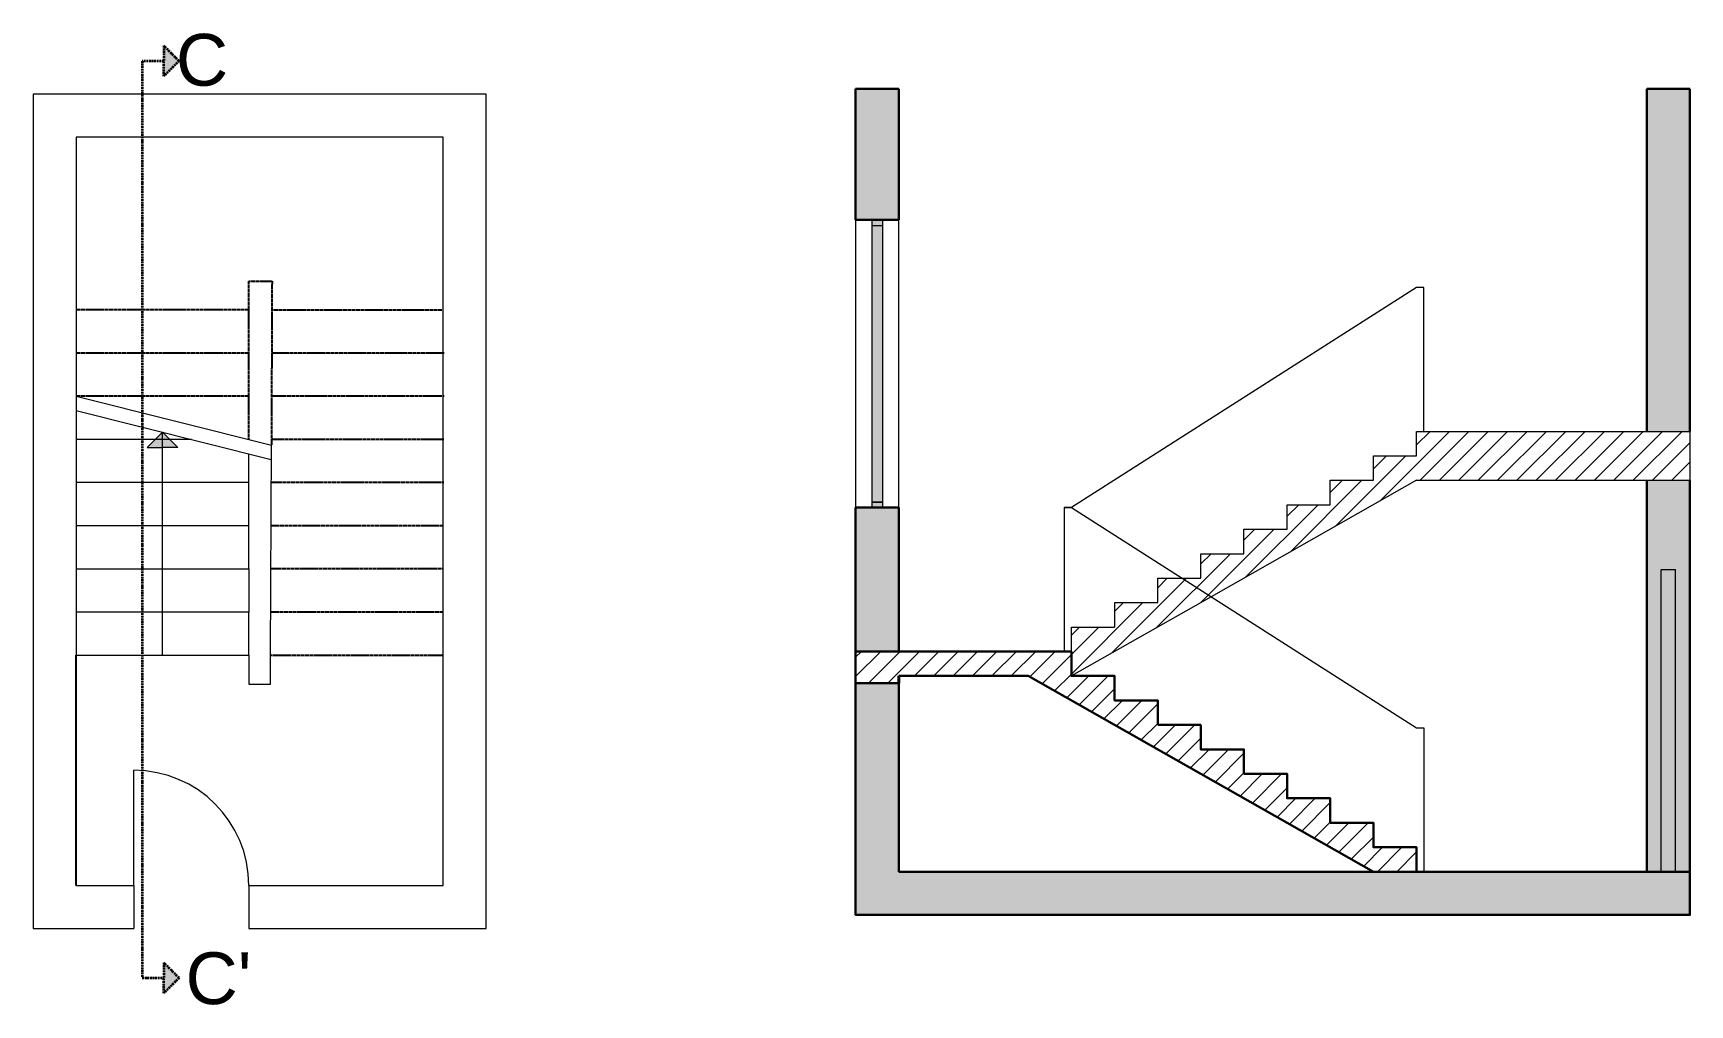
# Model space of a CAD drawing. Header units: millimetres. Extents: x -3181 to 118444, y -2683 to 27005.
# Drawn here: x 106926 to 118444, y -932 to 5821 of the extents above.
import ezdxf

# ---------------------------------------------------------------- set-up
doc = ezdxf.new("R2010")
doc.units = ezdxf.units.MM
doc.linetypes.add('ACAD_ISO02W100', pattern=[15, 12, -3])
doc.linetypes.add('ACAD_ISO10W100', pattern=[18, 12, -3, 0, -3])
doc.layers.get('0').update_dxf_attribs({"lineweight": 9})
for name, color, linetype in [('da cancellare', 7, 'Continuous'), ('porte', 42, 'Continuous'), ('solid', 9, 'Continuous'), ('tratteggiate', 7, 'ACAD_ISO02W100'), ('vetro', 140, 'Continuous')]:
    doc.layers.add(name, color=color, linetype=linetype)
for name, color, linetype, lineweight in [('linee di sezione', 201, 'ACAD_ISO10W100', 35), ('muri grandi', 7, 'Continuous', 40), ('muri medi 50', 7, 'Continuous', 30)]:
    doc.layers.add(name, color=color, linetype=linetype, lineweight=lineweight)
doc.styles.get("Standard").update_dxf_attribs({"font": 'arial.ttf'})
pattern_1 = [(45, (73470.67, -12500.22), (-67.35192, 67.35192), [])]

msp = doc.modelspace()

# ---------------------------------------------------------------- hatches: boundary and pattern name
h = msp.add_hatch(color=256)
h.dxf.hatch_style = 1
h.paths.add_polyline_path([(107825.855, 3047.716), (107719.789, 2941.65), (107825.855, 2941.65), (107931.921, 2941.65)])
edge = h.paths.add_edge_path()
edge.add_line((107825.855, 1497.716), (107825.855, 3047.716))
h = msp.add_hatch()
h.set_pattern_fill('ANSI31', color=256, scale=30)
h.set_pattern_definition(pattern_1)
h.paths.add_polyline_path([(118444.142, 3053.391), (116544.142, 3053.391), (116544.142, 2883.391), (116244.142, 2883.391), (116244.142, 2713.391), (115944.142, 2713.391), (115944.142, 2543.391), (115644.142, 2543.391), (115644.142, 2373.391), (115344.142, 2373.391), (115344.142, 2203.391), (115044.142, 2203.391), (115044.142, 2033.391), (114912.769, 2033.391), (115115.768, 1903.979), (116544.142, 2713.391), (118444.142, 2713.391)])
h.paths.add_polyline_path([(115115.768, 1903.979), (114912.769, 2033.391), (114744.142, 2033.391), (114744.142, 1863.391), (114444.142, 1863.391), (114444.142, 1693.391), (114144.142, 1693.391), (114144.142, 1523.391), (114144.142, 1353.391)])
h = msp.add_hatch()
h.set_pattern_fill('ANSI31', color=256, scale=30)
h.set_pattern_definition(pattern_1)
h.paths.add_polyline_path([(114144.142, 1523.391), (112644.142, 1523.391), (112644.142, 1303.391), (112944.142, 1303.391), (112944.142, 1353.391), (113844.142, 1353.391), (116244.142, -6.609), (116544.142, -6.609), (116544.142, 163.391), (116244.142, 163.391), (116244.142, 333.391), (115944.142, 333.391), (115944.142, 503.391), (115644.142, 503.391), (115644.142, 673.391), (115344.142, 673.391), (115344.142, 843.391), (115044.142, 843.391), (115044.142, 1013.391), (114744.142, 1013.391), (114744.142, 1183.391), (114444.142, 1183.391), (114444.142, 1353.391), (114144.142, 1353.391)])
at = {"layer": 'linee di sezione'}
h = msp.add_hatch(color=256, dxfattribs=at)
h.dxf.hatch_style = 1
h.paths.add_polyline_path([(107940.371, 5627.288), (107834.305, 5733.354), (107834.305, 5627.288), (107834.305, 5521.222)])
h = msp.add_hatch(color=256, dxfattribs=at)
h.dxf.hatch_style = 1
h.paths.add_polyline_path([(107940.371, -745.376), (107834.305, -639.31), (107834.305, -745.376), (107834.305, -851.442)])
at = {"layer": 'porte'}
h = msp.add_hatch(color=256, dxfattribs=at)
h.dxf.hatch_style = 1
h.paths.add_polyline_path([(112756.027, 4523.391), (112756.027, 4485.276), (112832.256, 4485.276), (112832.256, 4523.391)])
h.paths.add_polyline_path([(112832.256, 2523.391), (112832.256, 2561.505), (112756.027, 2561.505), (112756.027, 2523.391)])
h = msp.add_hatch(color=256, dxfattribs=at)
h.dxf.hatch_style = 1
h.paths.add_polyline_path([(118344.142, 2093.391), (118244.142, 2093.391), (118244.142, -6.609), (118344.142, -6.609)])
at = {"layer": 'solid'}
h = msp.add_hatch(color=256, dxfattribs=at)
h.dxf.hatch_style = 1
h.paths.add_polyline_path([(118444.142, 5433.391), (118144.142, 5433.391), (118144.142, 3053.391), (118444.142, 3053.391)])
h.paths.add_polyline_path([(112944.142, 5433.391), (112644.142, 5433.391), (112644.142, 4523.391), (112944.142, 4523.391)])
h.paths.add_polyline_path([(112944.142, 2523.391), (112644.142, 2523.391), (112644.142, 1523.391), (112944.142, 1523.391)])
h.paths.add_polyline_path([(112944.142, 1303.391), (112644.142, 1303.391), (112644.142, -6.609), (112644.142, -306.609), (118444.142, -306.609), (118444.142, -6.609), (118144.142, -6.609), (116544.142, -6.609), (116244.142, -6.609), (112944.142, -6.609)])
h.paths.add_polyline_path([(118444.142, 2713.391), (118144.142, 2713.391), (118144.142, -6.609), (118244.142, -6.609), (118244.142, 2093.391), (118344.142, 2093.391), (118344.142, -6.609), (118444.142, -6.609)])
at = {"layer": 'vetro'}
h = msp.add_hatch(color=256, dxfattribs=at)
h.dxf.hatch_style = 1
h.paths.add_polyline_path([(112832.256, 4485.276), (112756.027, 4485.276), (112756.027, 2561.505), (112832.256, 2561.505)])

# ---------------------------------------------------------------- linework, layer by layer
for p, q in [((107225.855, 5097.716), (107225.855, -102.284)), ((109775.855, 5097.716), (107225.855, 5097.716)), ((109775.855, -102.284), (109775.855, 5097.716)), ((108576.249, 1497.716), (108582.087, 2958.658)), ((108425.855, 2697.716), (107225.855, 2697.716)), ((108425.855, 2397.716), (108425.855, 2697.716)), ((108425.855, 2397.716), (107225.855, 2397.716)), ((108425.855, 2097.716), (108425.855, 2397.716)), ((107225.855, 2097.716), (108425.855, 2097.716)), ((108425.855, 2097.716), (108425.855, 1797.716)), ((108425.855, 1797.716), (107225.855, 1797.716)), ((108425.855, 1497.716), (108425.855, 1797.716)), ((107225.855, 1497.716), (108425.855, 1497.716)), ((108425.855, 1497.716), (108425.855, 1297.716)), ((108575.855, 1297.716), (108576.249, 1497.716)), ((108425.855, 1297.716), (108575.855, 1297.716)), ((107625.855, -102.284), (107625.855, 697.716)), ((107225.855, -102.284), (107625.855, -102.284)), ((107625.855, -102.284), (107625.855, -402.284)), ((108425.855, -102.284), (108425.855, -402.284)), ((108425.855, -102.284), (109775.855, -102.284))]:
    msp.add_line(p, q)
for points in [[(108425.855, -402.284), (110075.855, -402.284), (110075.855, 5397.716), (106925.855, 5397.716), (106925.855, -402.284), (107625.855, -402.284)], [(112644.142, 4523.391), (112644.142, 2523.391)], [(112756.027, 4523.391), (112756.027, 4485.276), (112832.256, 4485.276), (112832.256, 4523.391)], [(112944.142, 2523.391), (112944.142, 4523.391)], [(112756.027, 4485.276), (112756.027, 2561.505)], [(112832.256, 2561.505), (112832.256, 4485.276)], [(116594.142, 4053.391), (116544.142, 4053.391), (114144.142, 2523.391)], [(116594.142, 3053.391), (116594.142, 4053.391)], [(107225.855, 3297.716), (108582.087, 2958.658)], [(107225.855, 3197.716), (108581.688, 2858.758)], [(108025.855, 2997.716), (107225.855, 2997.716)], [(107825.855, 3047.716), (107719.789, 2941.65), (107825.855, 2941.65)], [(107825.855, 1497.716), (107825.855, 3047.716)], [(107825.855, 3047.716), (107931.921, 2941.65), (107825.855, 2941.65)], [(116544.142, 2883.391), (116544.142, 3053.391), (118444.142, 3053.391)], [(118444.142, 3053.391), (118444.142, 2713.391)], [(108425.855, 2697.716), (108425.855, 2897.716)], [(116244.142, 2713.391), (116244.142, 2883.391), (116544.142, 2883.391)], [(114744.142, 2033.391), (115044.142, 2033.391), (115044.142, 2203.391), (115344.142, 2203.391), (115344.142, 2373.391), (115644.142, 2373.391), (115644.142, 2543.391), (115944.142, 2543.391), (115944.142, 2713.391), (116244.142, 2713.391)], [(116544.142, 2713.391), (115115.768, 1903.979)], [(116544.142, 2713.391), (118444.142, 2713.391)], [(112832.256, 2523.391), (112832.256, 2561.505), (112756.027, 2561.505), (112756.027, 2523.391)], [(112756.027, 2561.505), (112832.256, 2561.505)], [(114144.142, 2523.391), (114094.142, 2523.391), (114094.142, 1523.391)], [(114094.142, 2523.391), (114144.142, 2523.391), (116544.142, 993.391)], [(118244.142, -6.609), (118244.142, 2093.391)], [(118244.142, 2093.391), (118344.142, 2093.391)], [(118344.142, -6.609), (118344.142, 2093.391)], [(114744.142, 1863.391), (114744.142, 2033.391)], [(115115.768, 1903.979), (114144.142, 1353.391)], [(114444.142, 1863.391), (114744.142, 1863.391)], [(114444.142, 1863.391), (114444.142, 1693.391)], [(114144.142, 1523.391), (114144.142, 1693.391), (114444.142, 1693.391)], [(116544.142, 993.391), (116594.142, 993.391), (116594.142, -6.609)], [(118244.142, -6.609), (118344.142, -6.609)]]:
    msp.add_lwpolyline(points)
msp.add_arc((107625.855, -102.284), 800, 0, 90)
at = {"layer": 'da cancellare'}
msp.add_line((107225.855, -102.284), (107225.855, 1497.716), dxfattribs=at)
at = {"layer": 'linee di sezione'}
for points in [[(107940.371, 5627.288), (107834.305, 5733.354), (107834.305, 5627.288)], [(107834.305, 5627.288), (107684.305, 5627.288), (107684.305, -745.376), (107834.305, -745.376)], [(107940.371, 5627.288), (107834.305, 5521.222), (107834.305, 5627.288)], [(107940.371, -745.376), (107834.305, -639.31), (107834.305, -745.376)], [(107940.371, -745.376), (107834.305, -851.442), (107834.305, -745.376)]]:
    msp.add_lwpolyline(points, dxfattribs=at)
at = {"layer": 'muri grandi'}
msp.add_lwpolyline([(112944.142, 1303.391), (112944.142, 1353.391)], dxfattribs=at)
at = {"layer": 'muri medi 50'}
for points in [[(112644.142, 5433.391), (112644.142, 4523.391)], [(112644.142, 5433.391), (112944.142, 5433.391)], [(112944.142, 4523.391), (112944.142, 5433.391)], [(118144.142, 3053.391), (118144.142, 5433.391)], [(118144.142, 5433.391), (118444.142, 5433.391)], [(118444.142, 5433.391), (118444.142, 3053.391)], [(112944.142, 4523.391), (112644.142, 4523.391)], [(118144.142, -6.609), (118144.142, 2713.391)], [(118444.142, 2713.391), (118444.142, -6.609)], [(112644.142, 2523.391), (112644.142, 1523.391)], [(112944.142, 2523.391), (112644.142, 2523.391)], [(112944.142, 1523.391), (112944.142, 2523.391)], [(112644.142, 1523.391), (112644.142, 1303.391)], [(114744.142, 1013.391), (114744.142, 1183.391), (114444.142, 1183.391), (114444.142, 1353.391), (114144.142, 1353.391), (114144.142, 1523.391), (112644.142, 1523.391)], [(112644.142, 1303.391), (112644.142, -6.609)], [(112944.142, 1303.391), (112644.142, 1303.391)], [(112944.142, 1353.391), (113844.142, 1353.391)], [(112944.142, -6.609), (112944.142, 1303.391)], [(116244.142, -6.609), (113844.142, 1353.391)], [(115044.142, 1013.391), (114744.142, 1013.391)], [(116544.142, -6.609), (116544.142, 163.391), (116244.142, 163.391), (116244.142, 333.391), (115944.142, 333.391), (115944.142, 503.391), (115644.142, 503.391), (115644.142, 673.391), (115344.142, 673.391), (115344.142, 843.391), (115044.142, 843.391), (115044.142, 1013.391)], [(112644.142, -6.609), (112644.142, -306.609), (118444.142, -306.609), (118444.142, -6.609)], [(112944.142, -6.609), (116244.142, -6.609)], [(116244.142, -6.609), (116544.142, -6.609)], [(116544.142, -6.609), (118444.142, -6.609)], [(118444.142, -6.609), (118144.142, -6.609)]]:
    msp.add_lwpolyline(points, dxfattribs=at)
at = {"layer": 'porte'}
msp.add_lwpolyline([(112756.027, 2523.391), (112832.256, 2523.391)], dxfattribs=at)
at = {"layer": 'tratteggiate'}
for points in [[(108425.855, 2997.716), (108425.855, 4097.716), (108586.639, 4097.716), (108582.087, 2958.658)], [(108425.855, 3897.716), (107225.855, 3897.716)], [(108585.839, 3897.716), (109775.855, 3897.716)], [(108425.855, 3597.716), (107225.855, 3597.716)], [(109784.641, 3597.716), (108584.641, 3597.716)], [(108425.855, 3297.716), (107225.855, 3297.716)], [(109783.442, 3297.716), (108583.442, 3297.716)], [(109782.243, 2997.716), (108582.243, 2997.716)], [(109781.044, 2697.716), (108581.044, 2697.716)], [(109779.845, 2397.716), (108579.845, 2397.716)], [(109778.646, 2097.716), (108578.646, 2097.716)], [(109777.448, 1797.716), (108577.448, 1797.716)], [(108576.249, 1497.716), (109775.855, 1497.716)]]:
    msp.add_lwpolyline(points, dxfattribs=at)

# ---------------------------------------------------------------- texts
at = {"layer": 'linee di sezione', "attachment_point": 1}
for s, insert, char_height in [('^I{\\H14.4x;C}', (107918.48, 5815.782), 25), ("^IC'", (107985.274, -567.105), 360)]:
    msp.add_mtext_dynamic_manual_height_columns(s, width=225.08777, gutter_width=125, heights=[18.031], dxfattribs=dict(at, insert=insert, char_height=char_height))

doc.saveas('drawing.dxf')
